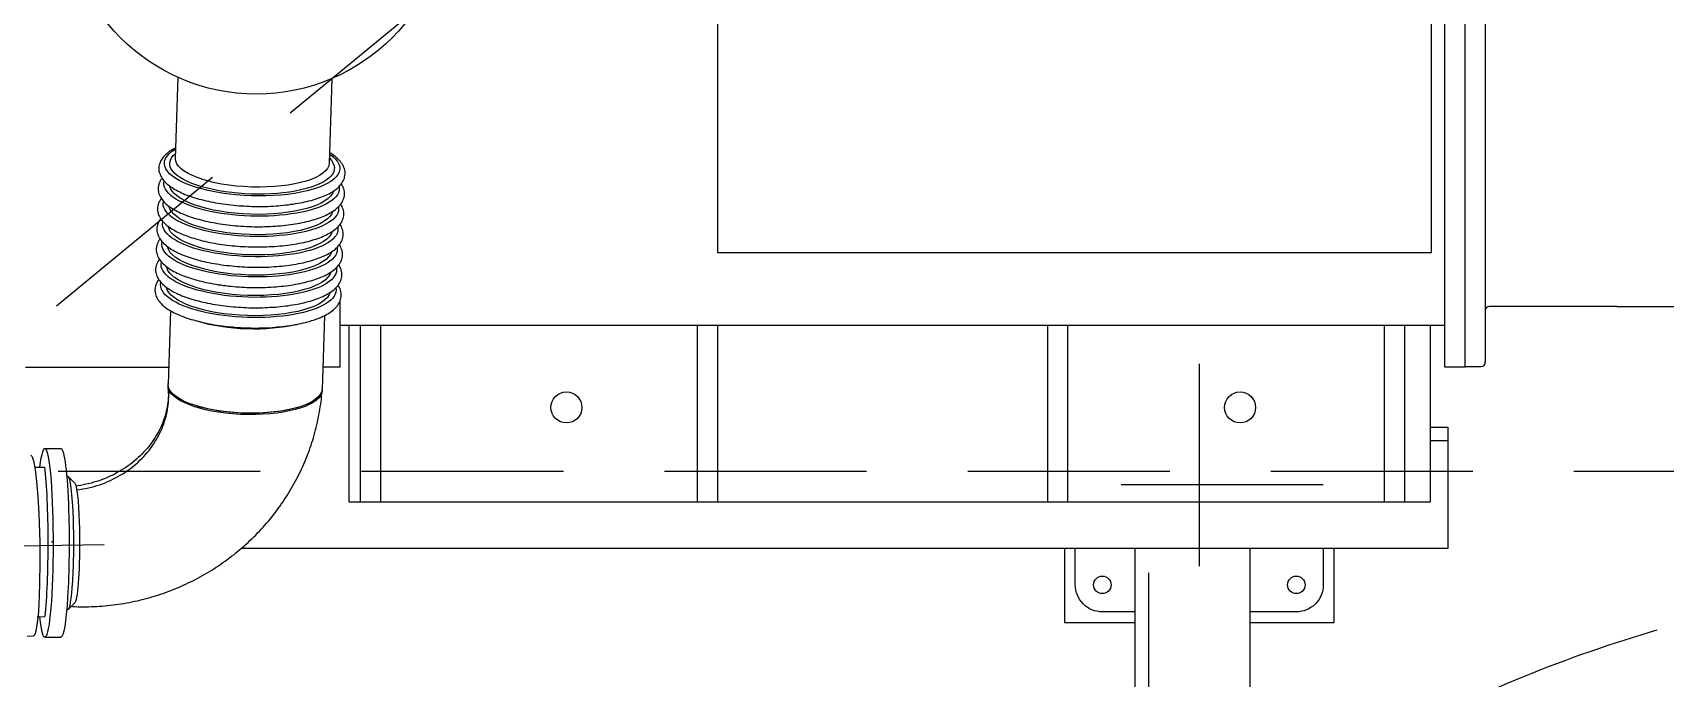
# Model space of a CAD drawing. Extents: x 33214 to 95067, y 8279 to 51908.
# Drawn here: x 43934 to 45145, y 23864 to 24343 of the extents above; entities that cross this region are included whole.
import ezdxf

# ---------------------------------------------------------------- set-up
doc = ezdxf.new("R2010")
doc.units = 0
doc.header["$LTSCALE"] = 300
doc.header["$MEASUREMENT"] = 0
for name, pattern in [('DASHDOT', [1, 0.5, -0.25, 0, -0.25]), ('DASHED', [0.75, 0.5, -0.25]), ('PHANTOM', [2.1, 1.25, -0.2, 0.125, -0.2, 0.125, -0.2]), ('SNT-025', [0.74, 0.4, -0.17, 0, -0.17])]:
    doc.linetypes.add(name, pattern=pattern)
doc.layers.get('0').update_dxf_attribs({"linetype": 'CONTINUOUS'})
for name, color, linetype in [('GENERATORSETT', 1, 'CONTINUOUS'), ('S0CO2', 2, 'CONTINUOUS'), ('S0CO3', 3, 'CONTINUOUS'), ('S0PH1', 1, 'PHANTOM'), ('Tanks', 9, 'CONTINUOUS')]:
    doc.layers.add(name, color=color, linetype=linetype)

# ---------------------------------------------------------------- blocks, each defined once
blk = doc.blocks.new('below 1-deck')
at = {"linetype": 'DASHED'}
for p, q in [((13000, 3525), (11000, 1875)), ((14000, 1875), (9000, 1875))]:
    blk.add_line(p, q, dxfattribs=at)
blk = doc.blocks.new('GENERATOR-BORDE')
at = {"layer": 'GENERATORSETT'}
for p, q in [((-272, -345), (-272, 345)), ((-257, -345), (-257, 345)), ((-812, 0), (-812, -260)), ((-282, -260), (-282, 0)), ((-242, 0), (-242, -310)), ((-1212.4, -130.1), (-1214.3, -190.2)), ((-1098, -131.4), (-1100, -193.8)), ((-812, -260), (-282, -260)), ((-1092, -345), (-1092, -296)), ((-144.5, -300), (-239, -300)), ((-144.5, -300), (-79, -300)), ((-1217.9, -303.2), (-1219.6, -357.9)), ((-1103.6, -306.9), (-1105.4, -361.6)), ((-1092, -314), (-272, -314)), ((-1085.3, -445), (-1085.3, -314)), ((-1077, -314), (-1077, -445)), ((-1062, -314), (-1062, -445)), ((-827, -314), (-827, -445)), ((-812, -314), (-812, -445)), ((-567, -314), (-567, -445)), ((-552, -314), (-552, -445)), ((-317, -314), (-317, -445)), ((-302, -314), (-302, -445)), ((-282.7, -445), (-282.7, -314)), ((-242, -310), (-242, -341.5)), ((-1325.6, -345.1), (-1219.2, -345.1)), ((-1092, -345), (-1104.8, -345)), ((-257, -345), (-272, -345)), ((-257, -344.5), (-245, -344.5)), ((-1219.7, -358.9), (-1219.6, -357.9)), ((-1105.3, -362.5), (-1105.3, -361.6)), ((-1311.1, -405.5), (-1299.2, -405.5)), ((-1318.3, -419.3), (-1311.3, -419.3)), ((-1294.2, -426), (-1294.9, -426)), ((-1288.9, -431.2), (-1293.8, -426.2)), ((-1085.3, -445), (-282.7, -445)), ((-1568, -481.2), (-1267.1, -476.6)), ((-1311.1, -518), (-1311.2, -518)), ((-1288.9, -519.8), (-1293.8, -524.8)), ((-1316.7, -530.3), (-1311.1, -530.1)), ((-1294.2, -525), (-1294.9, -525)), ((-1324.2, -544.6), (-1319.8, -544.5)), ((-1311.1, -545.5), (-1299.2, -545.5))]:
    blk.add_line(p, q, dxfattribs=at)
for points in [[(-1214, -182.4), (-1215, -183), (-1216, -183.5), (-1217, -184.1), (-1217.9, -184.7), (-1218.8, -185.3), (-1219.6, -185.9), (-1220.4, -186.5), (-1221.2, -187.2), (-1221.9, -187.9), (-1222.6, -188.6), (-1223.2, -189.3), (-1223.8, -190), (-1224.3, -190.8), (-1224.8, -191.6), (-1225.2, -192.4), (-1225.6, -193.2), (-1225.9, -194.1), (-1226.2, -195), (-1226.4, -195.9), (-1226.5, -196.8), (-1226.5, -197.7), (-1226.5, -198.7), (-1226.4, -199.6), (-1226.2, -200.5)], [(-1226.2, -200.5), (-1225.9, -201.5), (-1225.5, -202.4), (-1225.1, -203.3), (-1224.6, -204.2), (-1224.1, -205.1), (-1223.5, -206), (-1222.8, -206.8), (-1222.1, -207.6), (-1221.3, -208.3), (-1220.5, -209.1), (-1219.6, -209.8), (-1218.7, -210.6), (-1217.7, -211.3), (-1216.7, -211.9), (-1215.7, -212.6), (-1214.6, -213.3), (-1213.4, -213.9), (-1212.2, -214.5), (-1211, -215.1), (-1209.7, -215.7), (-1208.4, -216.3), (-1207.1, -216.9), (-1205.7, -217.4), (-1204.2, -218), (-1202.8, -218.5), (-1201.2, -219), (-1199.7, -219.5), (-1198.1, -219.9), (-1196.5, -220.4), (-1194.8, -220.8), (-1193.2, -221.2), (-1191.5, -221.7), (-1189.7, -222), (-1188, -222.4), (-1186.2, -222.8), (-1184.4, -223.1), (-1182.5, -223.4), (-1180.7, -223.7), (-1178.8, -224), (-1176.9, -224.3), (-1175, -224.5), (-1173.1, -224.7), (-1171.1, -224.9), (-1169.2, -225.1), (-1167.2, -225.3), (-1165.3, -225.4), (-1163.3, -225.5), (-1161.3, -225.6), (-1159.3, -225.7), (-1157.4, -225.8), (-1155.4, -225.8), (-1153.4, -225.9), (-1151.4, -225.9), (-1149.5, -225.8), (-1147.5, -225.8), (-1145.5, -225.8), (-1143.6, -225.7), (-1141.6, -225.6), (-1139.7, -225.5), (-1137.8, -225.3), (-1135.9, -225.2), (-1134.1, -225), (-1132.2, -224.8), (-1130.4, -224.6), (-1128.6, -224.3), (-1126.8, -224.1), (-1125, -223.8), (-1123.3, -223.5), (-1121.6, -223.2), (-1119.9, -222.9), (-1118.3, -222.5), (-1116.6, -222.2), (-1115.1, -221.8), (-1113.5, -221.4), (-1112, -220.9), (-1110.5, -220.5), (-1109.1, -220.1), (-1107.7, -219.6), (-1106.3, -219.1), (-1105, -218.6), (-1103.8, -218.1), (-1102.5, -217.5), (-1101.3, -216.9), (-1100.2, -216.4), (-1099.1, -215.8), (-1098, -215.2), (-1097, -214.5), (-1096, -213.9), (-1095.1, -213.2), (-1094.2, -212.5), (-1093.4, -211.8), (-1092.6, -211), (-1091.9, -210.2), (-1091.3, -209.4), (-1090.6, -208.6), (-1090.1, -207.7), (-1089.6, -206.9), (-1089.2, -205.9), (-1088.8, -205), (-1088.6, -204), (-1088.4, -203), (-1088.3, -202), (-1088.3, -201), (-1088.3, -200), (-1088.5, -199), (-1088.8, -198), (-1089.1, -197), (-1089.5, -196.1), (-1089.9, -195.2), (-1090.5, -194.3), (-1091.1, -193.5), (-1091.7, -192.6), (-1092.4, -191.8), (-1093.2, -191), (-1094, -190.3), (-1094.8, -189.5), (-1095.7, -188.8), (-1096.7, -188.1), (-1097.7, -187.4), (-1098.7, -186.7), (-1099.8, -186.1)], [(-1224.2, -205), (-1224.5, -205.3), (-1224.7, -205.7), (-1225, -206.1), (-1225.2, -206.5), (-1225.5, -206.9), (-1225.7, -207.4), (-1225.9, -207.8), (-1226.1, -208.2), (-1226.2, -208.6), (-1226.4, -209.1), (-1226.5, -209.5), (-1226.6, -210), (-1226.7, -210.4), (-1226.8, -210.9), (-1226.9, -211.3), (-1226.9, -211.8), (-1227, -212.3), (-1227, -212.7), (-1227, -213.2), (-1226.9, -213.7), (-1226.9, -214.1), (-1226.8, -214.6), (-1226.8, -215.1), (-1226.7, -215.5)], [(-1226.7, -215.5), (-1226.4, -216.5), (-1226, -217.4), (-1225.6, -218.4), (-1225.1, -219.3), (-1224.6, -220.1), (-1223.9, -221), (-1223.3, -221.8), (-1222.6, -222.6), (-1221.8, -223.4), (-1221, -224.1), (-1220.1, -224.9), (-1219.2, -225.6), (-1218.2, -226.3), (-1217.2, -227), (-1216.1, -227.7), (-1215, -228.3), (-1213.9, -229), (-1212.7, -229.6), (-1211.4, -230.2), (-1210.2, -230.8), (-1208.8, -231.4), (-1207.5, -231.9), (-1206.1, -232.5), (-1204.6, -233), (-1203.2, -233.5), (-1201.6, -234), (-1200.1, -234.5), (-1198.5, -235), (-1196.9, -235.4), (-1195.2, -235.9), (-1193.6, -236.3), (-1191.8, -236.7), (-1190.1, -237.1), (-1188.3, -237.5), (-1186.5, -237.8), (-1184.7, -238.1), (-1182.9, -238.5), (-1181, -238.8), (-1179.2, -239), (-1177.3, -239.3), (-1175.3, -239.5), (-1173.4, -239.8), (-1171.5, -240), (-1169.5, -240.2), (-1167.6, -240.3), (-1165.6, -240.5), (-1163.6, -240.6), (-1161.6, -240.7), (-1159.7, -240.8), (-1157.7, -240.8), (-1155.7, -240.9), (-1153.7, -240.9), (-1151.7, -240.9), (-1149.7, -240.9), (-1147.8, -240.8), (-1145.8, -240.8), (-1143.9, -240.7), (-1141.9, -240.6), (-1140, -240.5), (-1138.1, -240.3), (-1136.2, -240.2), (-1134.3, -240), (-1132.5, -239.8), (-1130.6, -239.6), (-1128.8, -239.3), (-1127.1, -239.1), (-1125.3, -238.8), (-1123.6, -238.5), (-1121.9, -238.2), (-1120.2, -237.9), (-1118.5, -237.5), (-1116.9, -237.1), (-1115.3, -236.8), (-1113.8, -236.3), (-1112.3, -235.9), (-1110.8, -235.5), (-1109.4, -235), (-1108, -234.5), (-1106.6, -234.1), (-1105.3, -233.5), (-1104.1, -233), (-1102.8, -232.5), (-1101.6, -231.9), (-1100.5, -231.3), (-1099.4, -230.7), (-1098.3, -230.1), (-1097.3, -229.5), (-1096.4, -228.8), (-1095.5, -228.1), (-1094.6, -227.4), (-1093.8, -226.7), (-1093, -225.9), (-1092.3, -225.1), (-1091.6, -224.3), (-1091, -223.5), (-1090.5, -222.6), (-1090, -221.7), (-1089.6, -220.8), (-1089.3, -219.8), (-1089, -218.9), (-1088.8, -217.9), (-1088.7, -216.9), (-1088.8, -215.8), (-1088.8, -214.8), (-1089, -213.8), (-1089.3, -212.9), (-1089.6, -211.9), (-1090, -211), (-1090.5, -210.1), (-1091.1, -209.2)], [(-1224.7, -220), (-1224.9, -220.4), (-1225.2, -220.8), (-1225.5, -221.2), (-1225.7, -221.6), (-1225.9, -222), (-1226.2, -222.4), (-1226.4, -222.8), (-1226.5, -223.2), (-1226.7, -223.7), (-1226.9, -224.1), (-1227, -224.6), (-1227.1, -225), (-1227.2, -225.5), (-1227.3, -225.9), (-1227.4, -226.4), (-1227.4, -226.8), (-1227.4, -227.3), (-1227.5, -227.8), (-1227.4, -228.2), (-1227.4, -228.7), (-1227.4, -229.2), (-1227.3, -229.6), (-1227.2, -230.1), (-1227.1, -230.5)], [(-1227.1, -230.5), (-1226.9, -231.5), (-1226.5, -232.5), (-1226.1, -233.4), (-1225.6, -234.3), (-1225, -235.2), (-1224.4, -236), (-1223.8, -236.8), (-1223, -237.6), (-1222.3, -238.4), (-1221.4, -239.2), (-1220.6, -239.9), (-1219.7, -240.6), (-1218.7, -241.3), (-1217.7, -242), (-1216.6, -242.7), (-1215.5, -243.3), (-1214.4, -244), (-1213.2, -244.6), (-1211.9, -245.2), (-1210.6, -245.8), (-1209.3, -246.4), (-1208, -247), (-1206.6, -247.5), (-1205.1, -248), (-1203.6, -248.6), (-1202.1, -249.1), (-1200.6, -249.5), (-1199, -250), (-1197.4, -250.5), (-1195.7, -250.9), (-1194, -251.3), (-1192.3, -251.7), (-1190.6, -252.1), (-1188.8, -252.5), (-1187, -252.8), (-1185.2, -253.2), (-1183.4, -253.5), (-1181.5, -253.8), (-1179.6, -254.1), (-1177.7, -254.3), (-1175.8, -254.6), (-1173.9, -254.8), (-1172, -255), (-1170, -255.2), (-1168, -255.3), (-1166.1, -255.5), (-1164.1, -255.6), (-1162.1, -255.7), (-1160.1, -255.8), (-1158.1, -255.9), (-1156.2, -255.9), (-1154.2, -255.9), (-1152.2, -255.9), (-1150.2, -255.9), (-1148.3, -255.9), (-1146.3, -255.8), (-1144.3, -255.7), (-1142.4, -255.6), (-1140.5, -255.5), (-1138.6, -255.4), (-1136.7, -255.2), (-1134.8, -255), (-1133, -254.8), (-1131.1, -254.6), (-1129.3, -254.4), (-1127.5, -254.1), (-1125.8, -253.8), (-1124, -253.5), (-1122.3, -253.2), (-1120.7, -252.9), (-1119, -252.5), (-1117.4, -252.2), (-1115.8, -251.8), (-1114.3, -251.4), (-1112.8, -251), (-1111.3, -250.5), (-1109.9, -250.1), (-1108.5, -249.6), (-1107.1, -249.1), (-1105.8, -248.6), (-1104.5, -248), (-1103.3, -247.5), (-1102.1, -246.9), (-1101, -246.3), (-1099.9, -245.7), (-1098.8, -245.1), (-1097.8, -244.5), (-1096.9, -243.8), (-1095.9, -243.1), (-1095.1, -242.4), (-1094.3, -241.7), (-1093.5, -241), (-1092.8, -240.2), (-1092.1, -239.4), (-1091.5, -238.5), (-1091, -237.7), (-1090.5, -236.8), (-1090.1, -235.8), (-1089.7, -234.9), (-1089.5, -233.9), (-1089.3, -232.9), (-1089.2, -231.9), (-1089.2, -230.9), (-1089.3, -229.9), (-1089.5, -228.9), (-1089.8, -227.9), (-1090.1, -226.9), (-1090.5, -226), (-1091, -225.1), (-1091.5, -224.2)], [(-1225.1, -235), (-1225.4, -235.4), (-1225.7, -235.8), (-1226, -236.2), (-1226.2, -236.6), (-1226.4, -237), (-1226.6, -237.4), (-1226.8, -237.8), (-1227, -238.3), (-1227.2, -238.7), (-1227.3, -239.1), (-1227.5, -239.6), (-1227.6, -240), (-1227.7, -240.5), (-1227.8, -241), (-1227.9, -241.4), (-1227.9, -241.9), (-1227.9, -242.3), (-1227.9, -242.8), (-1227.9, -243.3), (-1227.9, -243.7), (-1227.9, -244.2), (-1227.8, -244.7), (-1227.7, -245.1), (-1227.6, -245.6)], [(-1227.6, -245.6), (-1227.3, -246.6), (-1227, -247.5), (-1226.6, -248.4), (-1226.1, -249.3), (-1225.5, -250.2), (-1224.9, -251.1), (-1224.2, -251.9), (-1223.5, -252.7), (-1222.7, -253.5), (-1221.9, -254.2), (-1221, -255), (-1220.1, -255.7), (-1219.2, -256.4), (-1218.1, -257.1), (-1217.1, -257.7), (-1216, -258.4), (-1214.8, -259), (-1213.6, -259.6), (-1212.4, -260.3), (-1211.1, -260.8), (-1209.8, -261.4), (-1208.4, -262), (-1207, -262.5), (-1205.6, -263.1), (-1204.1, -263.6), (-1202.6, -264.1), (-1201.1, -264.6), (-1199.5, -265.1), (-1197.8, -265.5), (-1196.2, -265.9), (-1194.5, -266.4), (-1192.8, -266.8), (-1191.1, -267.2), (-1189.3, -267.5), (-1187.5, -267.9), (-1185.7, -268.2), (-1183.8, -268.5), (-1182, -268.8), (-1180.1, -269.1), (-1178.2, -269.4), (-1176.3, -269.6), (-1174.4, -269.8), (-1172.4, -270), (-1170.5, -270.2), (-1168.5, -270.4), (-1166.6, -270.5), (-1164.6, -270.6), (-1162.6, -270.7), (-1160.6, -270.8), (-1158.6, -270.9), (-1156.6, -270.9), (-1154.7, -271), (-1152.7, -271), (-1150.7, -270.9), (-1148.7, -270.9), (-1146.8, -270.8), (-1144.8, -270.8), (-1142.9, -270.7), (-1141, -270.5), (-1139.1, -270.4), (-1137.2, -270.2), (-1135.3, -270.1), (-1133.4, -269.9), (-1131.6, -269.6), (-1129.8, -269.4), (-1128, -269.2), (-1126.2, -268.9), (-1124.5, -268.6), (-1122.8, -268.3), (-1121.1, -267.9), (-1119.5, -267.6), (-1117.9, -267.2), (-1116.3, -266.8), (-1114.8, -266.4), (-1113.3, -266), (-1111.8, -265.5), (-1110.3, -265.1), (-1109, -264.6), (-1107.6, -264.1), (-1106.3, -263.6), (-1105, -263.1), (-1103.8, -262.5), (-1102.6, -262), (-1101.5, -261.4), (-1100.4, -260.8), (-1099.3, -260.2), (-1098.3, -259.5), (-1097.3, -258.9), (-1096.4, -258.2), (-1095.5, -257.5), (-1094.7, -256.7), (-1094, -256), (-1093.2, -255.2), (-1092.6, -254.4), (-1092, -253.6), (-1091.4, -252.7), (-1091, -251.8), (-1090.5, -250.9), (-1090.2, -249.9), (-1090, -248.9), (-1089.8, -247.9), (-1089.7, -246.9), (-1089.7, -245.9), (-1089.8, -244.9), (-1090, -243.9), (-1090.2, -242.9), (-1090.6, -242), (-1091, -241), (-1091.5, -240.1), (-1092, -239.2)], [(-1225.6, -250), (-1225.9, -250.4), (-1226.2, -250.8), (-1226.4, -251.2), (-1226.7, -251.6), (-1226.9, -252), (-1227.1, -252.4), (-1227.3, -252.9), (-1227.5, -253.3), (-1227.7, -253.7), (-1227.8, -254.2), (-1228, -254.6), (-1228.1, -255.1), (-1228.2, -255.5), (-1228.3, -256), (-1228.3, -256.4), (-1228.4, -256.9), (-1228.4, -257.4), (-1228.4, -257.8), (-1228.4, -258.3), (-1228.4, -258.8), (-1228.3, -259.2), (-1228.3, -259.7), (-1228.2, -260.2), (-1228.1, -260.6)], [(-1228.1, -260.6), (-1227.8, -261.6), (-1227.5, -262.5), (-1227, -263.5), (-1226.5, -264.4), (-1226, -265.2), (-1225.4, -266.1), (-1224.7, -266.9), (-1224, -267.7), (-1223.2, -268.5), (-1222.4, -269.2), (-1221.5, -270), (-1220.6, -270.7), (-1219.6, -271.4), (-1218.6, -272.1), (-1217.6, -272.8), (-1216.5, -273.4), (-1215.3, -274.1), (-1214.1, -274.7), (-1212.9, -275.3), (-1211.6, -275.9), (-1210.3, -276.5), (-1208.9, -277), (-1207.5, -277.6), (-1206.1, -278.1), (-1204.6, -278.6), (-1203.1, -279.1), (-1201.5, -279.6), (-1199.9, -280.1), (-1198.3, -280.5), (-1196.7, -281), (-1195, -281.4), (-1193.3, -281.8), (-1191.5, -282.2), (-1189.8, -282.6), (-1188, -282.9), (-1186.2, -283.2), (-1184.3, -283.6), (-1182.5, -283.9), (-1180.6, -284.1), (-1178.7, -284.4), (-1176.8, -284.6), (-1174.9, -284.9), (-1172.9, -285.1), (-1171, -285.2), (-1169, -285.4), (-1167, -285.6), (-1165.1, -285.7), (-1163.1, -285.8), (-1161.1, -285.9), (-1159.1, -285.9), (-1157.1, -286), (-1155.1, -286), (-1153.2, -286), (-1151.2, -286), (-1149.2, -285.9), (-1147.3, -285.9), (-1145.3, -285.8), (-1143.4, -285.7), (-1141.4, -285.6), (-1139.5, -285.4), (-1137.6, -285.3), (-1135.8, -285.1), (-1133.9, -284.9), (-1132.1, -284.7), (-1130.3, -284.4), (-1128.5, -284.2), (-1126.7, -283.9), (-1125, -283.6), (-1123.3, -283.3), (-1121.6, -283), (-1120, -282.6), (-1118.4, -282.2), (-1116.8, -281.9), (-1115.2, -281.4), (-1113.7, -281), (-1112.3, -280.6), (-1110.8, -280.1), (-1109.4, -279.6), (-1108.1, -279.1), (-1106.8, -278.6), (-1105.5, -278.1), (-1104.3, -277.6), (-1103.1, -277), (-1101.9, -276.4), (-1100.8, -275.8), (-1099.8, -275.2), (-1098.8, -274.6), (-1097.8, -273.9), (-1096.9, -273.2), (-1096, -272.5), (-1095.2, -271.8), (-1094.4, -271), (-1093.7, -270.2), (-1093.1, -269.4), (-1092.5, -268.6), (-1091.9, -267.7), (-1091.4, -266.8), (-1091, -265.9), (-1090.7, -264.9), (-1090.4, -264), (-1090.3, -263), (-1090.2, -262), (-1090.2, -260.9), (-1090.3, -259.9), (-1090.5, -258.9), (-1090.7, -258), (-1091.1, -257), (-1091.5, -256.1), (-1091.9, -255.2), (-1092.5, -254.3)], [(-1226.1, -265.1), (-1226.4, -265.5), (-1226.6, -265.9), (-1226.9, -266.3), (-1227.1, -266.7), (-1227.4, -267.1), (-1227.6, -267.5), (-1227.8, -267.9), (-1228, -268.3), (-1228.1, -268.8), (-1228.3, -269.2), (-1228.4, -269.7), (-1228.6, -270.1), (-1228.7, -270.6), (-1228.7, -271), (-1228.8, -271.5), (-1228.9, -271.9), (-1228.9, -272.4), (-1228.9, -272.9), (-1228.9, -273.3), (-1228.9, -273.8), (-1228.8, -274.3), (-1228.7, -274.7), (-1228.7, -275.2), (-1228.6, -275.6)], [(-1228.6, -275.6), (-1228.3, -276.6), (-1227.9, -277.6), (-1227.5, -278.5), (-1227, -279.4), (-1226.5, -280.3), (-1225.9, -281.1), (-1225.2, -281.9), (-1224.5, -282.7), (-1223.7, -283.5), (-1222.9, -284.3), (-1222, -285), (-1221.1, -285.7), (-1220.1, -286.4), (-1219.1, -287.1), (-1218, -287.8), (-1216.9, -288.4), (-1215.8, -289.1), (-1214.6, -289.7), (-1213.4, -290.3), (-1212.1, -290.9), (-1210.8, -291.5), (-1209.4, -292.1), (-1208, -292.6), (-1206.6, -293.1), (-1205.1, -293.7), (-1203.6, -294.2), (-1202, -294.6), (-1200.4, -295.1), (-1198.8, -295.6), (-1197.2, -296), (-1195.5, -296.4), (-1193.8, -296.8), (-1192, -297.2), (-1190.3, -297.6), (-1188.5, -297.9), (-1186.6, -298.3), (-1184.8, -298.6), (-1182.9, -298.9), (-1181.1, -299.2), (-1179.2, -299.4), (-1177.3, -299.7), (-1175.3, -299.9), (-1173.4, -300.1), (-1171.4, -300.3), (-1169.5, -300.4), (-1167.5, -300.6), (-1165.5, -300.7), (-1163.5, -300.8), (-1161.6, -300.9), (-1159.6, -301), (-1157.6, -301), (-1155.6, -301), (-1153.6, -301), (-1151.7, -301), (-1149.7, -301), (-1147.7, -300.9), (-1145.8, -300.8), (-1143.8, -300.7), (-1141.9, -300.6), (-1140, -300.5), (-1138.1, -300.3), (-1136.2, -300.1), (-1134.4, -299.9), (-1132.6, -299.7), (-1130.7, -299.5), (-1129, -299.2), (-1127.2, -298.9), (-1125.5, -298.6), (-1123.8, -298.3), (-1122.1, -298), (-1120.4, -297.6), (-1118.8, -297.3), (-1117.3, -296.9), (-1115.7, -296.5), (-1114.2, -296.1), (-1112.7, -295.6), (-1111.3, -295.2), (-1109.9, -294.7), (-1108.6, -294.2), (-1107.2, -293.7), (-1106, -293.1), (-1104.7, -292.6), (-1103.6, -292), (-1102.4, -291.4), (-1101.3, -290.8), (-1100.3, -290.2), (-1099.3, -289.6), (-1098.3, -288.9), (-1097.4, -288.2), (-1096.5, -287.5), (-1095.7, -286.8), (-1094.9, -286.1), (-1094.2, -285.3), (-1093.5, -284.5), (-1092.9, -283.6), (-1092.4, -282.8), (-1091.9, -281.9), (-1091.5, -280.9), (-1091.2, -280), (-1090.9, -279), (-1090.7, -278), (-1090.7, -277), (-1090.7, -276), (-1090.8, -275), (-1090.9, -274), (-1091.2, -273), (-1091.5, -272), (-1091.9, -271.1), (-1092.4, -270.2), (-1093, -269.3)], [(-1226.6, -280.1), (-1226.9, -280.5), (-1227.1, -280.9), (-1227.4, -281.3), (-1227.6, -281.7), (-1227.9, -282.1), (-1228.1, -282.5), (-1228.3, -282.9), (-1228.5, -283.4), (-1228.6, -283.8), (-1228.8, -284.2), (-1228.9, -284.7), (-1229, -285.1), (-1229.1, -285.6), (-1229.2, -286), (-1229.3, -286.5), (-1229.3, -287), (-1229.4, -287.4), (-1229.4, -287.9), (-1229.4, -288.4), (-1229.3, -288.8), (-1229.3, -289.3), (-1229.2, -289.8), (-1229.1, -290.2), (-1229, -290.7)], [(-1229, -290.7), (-1228.8, -291.6), (-1228.4, -292.6), (-1228, -293.5), (-1227.5, -294.4), (-1226.9, -295.3), (-1226.3, -296.2), (-1225.7, -297), (-1224.9, -297.8), (-1224.2, -298.6), (-1223.4, -299.3), (-1222.5, -300), (-1221.6, -300.8), (-1220.6, -301.5), (-1219.6, -302.2), (-1218.5, -302.8), (-1217.4, -303.5), (-1216.3, -304.1), (-1215.1, -304.7), (-1213.8, -305.3), (-1212.6, -305.9), (-1211.2, -306.5), (-1209.9, -307.1), (-1208.5, -307.6), (-1207, -308.2), (-1205.6, -308.7), (-1204, -309.2), (-1202.5, -309.7), (-1200.9, -310.1), (-1199.3, -310.6), (-1197.6, -311), (-1195.9, -311.5), (-1194.2, -311.9), (-1192.5, -312.3), (-1190.7, -312.6), (-1188.9, -313), (-1187.1, -313.3), (-1185.3, -313.6), (-1183.4, -313.9), (-1181.5, -314.2), (-1179.6, -314.5), (-1177.7, -314.7), (-1175.8, -314.9), (-1173.9, -315.1), (-1171.9, -315.3), (-1170, -315.5), (-1168, -315.6), (-1166, -315.7), (-1164, -315.8), (-1162, -315.9), (-1160.1, -316), (-1158.1, -316), (-1156.1, -316.1), (-1154.1, -316.1), (-1152.1, -316), (-1150.2, -316), (-1148.2, -315.9), (-1146.3, -315.9), (-1144.3, -315.8), (-1142.4, -315.6), (-1140.5, -315.5), (-1138.6, -315.3), (-1136.7, -315.2), (-1134.9, -315), (-1133, -314.7), (-1131.2, -314.5), (-1129.4, -314.2), (-1127.7, -314), (-1125.9, -313.7), (-1124.2, -313.4), (-1122.6, -313), (-1120.9, -312.7), (-1119.3, -312.3), (-1117.7, -311.9), (-1116.2, -311.5), (-1114.7, -311.1), (-1113.2, -310.6), (-1111.8, -310.2), (-1110.4, -309.7), (-1109, -309.2), (-1107.7, -308.7), (-1106.4, -308.2), (-1105.2, -307.6), (-1104, -307.1), (-1102.9, -306.5), (-1101.8, -305.9), (-1100.7, -305.3), (-1099.7, -304.6), (-1098.8, -304), (-1097.9, -303.3), (-1097, -302.6), (-1096.2, -301.8), (-1095.4, -301.1), (-1094.7, -300.3), (-1094, -299.5), (-1093.4, -298.7), (-1092.9, -297.8), (-1092.4, -296.9), (-1092, -296), (-1091.6, -295), (-1091.4, -294), (-1091.2, -293), (-1091.1, -292), (-1091.1, -291), (-1091.2, -290), (-1091.4, -289), (-1091.7, -288), (-1092, -287.1), (-1092.4, -286.1), (-1092.9, -285.2), (-1093.4, -284.3)], [(-1290.6, -522.6), (-1288.6, -522.7), (-1286.6, -522.8), (-1284.6, -522.8), (-1282.6, -522.8), (-1280.6, -522.8), (-1278.6, -522.8), (-1276.6, -522.7), (-1274.6, -522.7), (-1272.5, -522.6), (-1270.5, -522.4), (-1268.5, -522.3), (-1266.5, -522.1), (-1264.5, -521.9), (-1262.5, -521.7), (-1260.5, -521.5), (-1258.5, -521.2), (-1256.5, -521), (-1254.5, -520.7), (-1252.5, -520.3), (-1250.5, -520), (-1248.6, -519.6), (-1246.6, -519.2), (-1244.6, -518.8), (-1242.7, -518.4), (-1240.7, -517.9), (-1238.8, -517.5), (-1236.8, -517), (-1234.9, -516.4), (-1233, -515.9), (-1231, -515.3), (-1229.1, -514.8), (-1227.2, -514.2), (-1225.3, -513.5), (-1223.4, -512.9), (-1221.5, -512.2), (-1219.6, -511.5), (-1217.7, -510.8), (-1215.9, -510.1), (-1214, -509.3), (-1212.1, -508.5), (-1210.3, -507.7), (-1208.5, -506.9), (-1206.6, -506.1), (-1204.8, -505.2), (-1203, -504.4), (-1201.2, -503.5), (-1199.4, -502.6), (-1197.6, -501.6), (-1195.9, -500.7), (-1194.1, -499.7), (-1192.4, -498.7), (-1190.7, -497.7), (-1188.9, -496.7), (-1187.2, -495.6), (-1185.6, -494.6), (-1183.9, -493.5), (-1182.2, -492.4), (-1180.6, -491.3), (-1178.9, -490.1), (-1177.3, -489), (-1175.7, -487.8), (-1174.1, -486.6), (-1172.5, -485.4), (-1170.9, -484.2), (-1169.4, -482.9), (-1167.8, -481.7), (-1166.3, -480.4), (-1164.8, -479.1), (-1163.3, -477.8), (-1161.8, -476.4), (-1160.3, -475.1), (-1158.9, -473.7), (-1157.4, -472.4), (-1156, -471), (-1154.6, -469.6), (-1153.2, -468.1), (-1151.8, -466.7), (-1150.5, -465.3), (-1149.1, -463.8), (-1147.8, -462.3), (-1146.5, -460.8), (-1145.2, -459.3), (-1144, -457.8), (-1142.7, -456.3), (-1141.5, -454.7), (-1140.3, -453.2), (-1139.1, -451.6), (-1137.9, -450), (-1136.8, -448.4), (-1135.6, -446.8), (-1134.5, -445.2), (-1133.4, -443.5), (-1132.3, -441.9), (-1131.2, -440.2), (-1130.2, -438.5), (-1129.2, -436.8), (-1128.2, -435.1), (-1127.2, -433.4), (-1126.2, -431.7), (-1125.3, -430), (-1124.3, -428.2), (-1123.4, -426.5), (-1122.5, -424.7), (-1121.7, -422.9), (-1120.8, -421.2), (-1120, -419.4), (-1119.2, -417.6), (-1118.4, -415.8), (-1117.6, -414), (-1116.9, -412.2), (-1116.2, -410.3), (-1115.5, -408.5), (-1114.8, -406.7), (-1114.2, -404.8), (-1113.5, -403), (-1112.9, -401.1), (-1112.3, -399.2), (-1111.8, -397.4), (-1111.2, -395.5), (-1110.7, -393.6), (-1110.2, -391.7), (-1109.7, -389.8), (-1109.3, -387.9), (-1108.8, -386), (-1108.4, -384.1), (-1108, -382.1), (-1107.7, -380.2), (-1107.3, -378.3), (-1107, -376.4), (-1106.7, -374.4), (-1106.4, -372.5), (-1106.1, -370.6), (-1105.9, -368.6), (-1105.7, -366.7), (-1105.5, -364.7), (-1105.4, -362.8)], [(-1219.6, -359.7), (-1219.5, -361.3), (-1219.4, -362.9), (-1219.4, -364.5), (-1219.4, -366.2), (-1219.5, -367.8), (-1219.6, -369.5), (-1219.8, -371.1), (-1220, -372.8), (-1220.3, -374.5), (-1220.6, -376.2), (-1221, -377.8), (-1221.4, -379.5), (-1221.9, -381.2), (-1222.4, -382.8), (-1223, -384.5), (-1223.6, -386.2), (-1224.3, -387.8), (-1225, -389.5), (-1225.8, -391.1), (-1226.6, -392.7), (-1227.5, -394.3), (-1228.5, -395.9), (-1229.4, -397.5), (-1230.5, -399.1), (-1231.5, -400.6), (-1232.6, -402.1), (-1233.8, -403.6), (-1235, -405.1), (-1236.3, -406.6), (-1237.6, -408), (-1238.9, -409.4), (-1240.3, -410.8), (-1241.8, -412.1), (-1243.2, -413.4), (-1244.7, -414.7), (-1246.2, -416), (-1247.8, -417.2), (-1249.4, -418.3), (-1251.1, -419.5), (-1252.7, -420.6), (-1254.4, -421.6), (-1256.2, -422.6), (-1257.9, -423.6), (-1259.7, -424.6), (-1261.5, -425.5), (-1263.4, -426.3), (-1265.2, -427.1), (-1267.1, -427.9), (-1269, -428.6), (-1270.9, -429.3), (-1272.8, -429.9), (-1274.7, -430.5), (-1276.7, -431.1), (-1278.7, -431.6), (-1280.6, -432), (-1282.6, -432.4), (-1284.6, -432.8), (-1286.6, -433.1), (-1288, -433.3)], [(-1287.4, -436.1), (-1287.3, -436.1), (-1285.1, -435.8), (-1282.9, -435.4), (-1280.8, -435), (-1278.7, -434.6), (-1276.6, -434.1), (-1274.5, -433.5), (-1272.5, -432.9), (-1270.4, -432.3), (-1268.4, -431.6), (-1266.4, -430.8), (-1264.5, -430), (-1262.5, -429.2), (-1260.6, -428.3), (-1258.7, -427.3), (-1256.9, -426.3), (-1255.1, -425.3), (-1253.3, -424.2), (-1251.6, -423.1), (-1249.9, -422), (-1248.2, -420.8), (-1246.6, -419.5), (-1245, -418.3), (-1243.5, -417), (-1241.9, -415.6), (-1240.5, -414.2), (-1239.1, -412.8), (-1237.7, -411.4), (-1236.4, -409.9), (-1235.1, -408.4), (-1233.8, -406.9), (-1232.6, -405.4), (-1231.5, -403.8), (-1230.4, -402.2), (-1229.4, -400.6), (-1228.4, -399), (-1227.4, -397.3), (-1226.5, -395.6), (-1225.7, -394), (-1224.9, -392.2), (-1224.1, -390.5), (-1223.5, -388.8), (-1222.8, -387.1), (-1222.2, -385.3), (-1221.7, -383.6), (-1221.2, -381.8), (-1220.8, -380), (-1220.4, -378.3), (-1220.1, -376.5), (-1219.8, -374.7), (-1219.6, -373), (-1219.4, -371.2), (-1219.3, -369.4), (-1219.2, -367.7), (-1219.2, -365.9), (-1219.3, -364.1), (-1219.3, -362.4), (-1219.5, -360.7)], [(-1321.5, -410.4), (-1320.8, -411), (-1320.2, -412.4), (-1319.6, -414.5), (-1318.4, -420.9), (-1317.3, -429.8), (-1316.4, -441), (-1315.6, -453.7), (-1315.3, -460.6), (-1314.9, -474.8), (-1314.8, -489.1)], [(-1314.8, -489.1), (-1315, -506.2), (-1315.6, -521.2), (-1316.2, -529.5), (-1317, -536.2), (-1317.8, -541), (-1318.3, -542.7), (-1318.8, -543.8), (-1319.3, -544.4), (-1319.8, -544.5)]]:
    blk.add_lwpolyline(points, dxfattribs=at)
for centre, radius in [((-1154.2, 0), 142.5), ((-924, -375), 11.5), ((-424, -375), 11.5)]:
    blk.add_circle(centre, radius, dxfattribs=at)
for centre, start, end in [((-239, -303), 90, 180), ((-245, -341.5), 270, 0)]:
    blk.add_arc(centre, 3, start, end, dxfattribs=at)
at = {"layer": 'GENERATORSETT', "extrusion": (0, 0, -1)}
for centre, major_axis, ratio, start_param, end_param in [((-1157.3, -195.8), (-65.1, 2.1), 0.341199, 2.640766, 6.784012), ((-1157.3, -195.8), (-61.1, 1.9), 0.341199, 2.777827, 6.646951), ((-1157.1, -192), (-57.1, 1.8), 0.341199, 3.141593, 6.283185), ((-1157.7, -210.8), (-65.1, 2.1), 0.341199, 3.062833, 6.361945), ((-1157.7, -210.8), (-61.1, 1.9), 0.341199, 3.221592, 6.203186), ((-1158.2, -225.9), (-65.1, 2.1), 0.341199, 3.062833, 6.361945), ((-1158.2, -225.9), (-61.1, 1.9), 0.341199, 3.221592, 6.203186), ((-1158.7, -240.9), (-65.1, 2.1), 0.341199, 3.062833, 6.361945), ((-1158.7, -240.9), (-61.1, 1.9), 0.341199, 3.221592, 6.203186), ((-1159.2, -255.9), (-65.1, 2.1), 0.341199, 3.062833, 6.361945), ((-1159.2, -255.9), (-61.1, 1.9), 0.341199, 3.221592, 6.203186), ((-1159.7, -271), (-65.1, 2.1), 0.341199, 3.062833, 6.361945), ((-1159.7, -271), (-61.1, 1.9), 0.341199, 3.221592, 6.203186), ((-1160.1, -286), (-65.1, 2.1), 0.341199, 3.062833, 6.361945), ((-1160.1, -286), (-61.1, 1.9), 0.341199, 3.221592, 6.203186), ((-1160.5, -297.3), (57.1, -1.8), 0.341199, 0.87431, 2.267283), ((-1162.5, -359.7), (-57.1, 1.8), 0.341199, 3.141593, 6.283185), ((-1162.5, -359.7), (-57.2, 1.8), 0.341199, 6.190332, 6.32388), ((-1162.5, -360.7), (-57.2, 1.8), 0.341199, 6.190332, 6.283185), ((-1162.5, -359.7), (-57.2, 1.8), 0.341199, 3.100898, 6.190332), ((-1162.5, -360.7), (-57.2, 1.8), 0.341199, 3.141593, 6.190332), ((-1311.1, -475.5), (0, 70), 0.087156, 5.645412, 10.098673), ((-1299.2, -475.5), (0, 70), 0.087156, 0, 1.222244), ((-1315, -475.5), (0, 70), 0.087156, 0.637773, 2.465061), ((-1294.2, -475.5), (0, 49.5), 0.087156, 0, 1.222244), ((-1289.2, -475.5), (0, 44.5), 0.087156, 0.087601, 1.222244), ((-1299.2, -475.5), (0, -70), 0.087156, 4.363836, 6.283185), ((-1294.2, -475.5), (0, -49.5), 0.087156, 4.363836, 6.283185), ((-1289.2, -475.5), (0, -44.5), 0.087156, 4.363836, 5.934633), ((-1289.2, -475.5), (0, -44.5), 0.087156, 5.934633, 6.195585)]:
    blk.add_ellipse(centre, major_axis=major_axis, ratio=ratio, start_param=start_param, end_param=end_param, dxfattribs=at)
at = {"layer": 'GENERATORSETT'}
blk.add_point((-1305.7, -474.6), dxfattribs=at)
blk = doc.blocks.new('GENERATOR-CENTER')
at = {"layer": 'GENERATORSETT', "linetype": 'DASHDOT'}
blk.add_arc((207.5, 750), 1050, 90, 182.7294, dxfattribs=at)
blk = doc.blocks.new('motorfundament')
at = {"layer": 'S0CO3', "linetype": 'Continuous'}
for p, q in [((4668.5, 1908), (4681.3, 1908)), ((4681.3, 1908), (4681.3, 1818)), ((4681.3, 1818), (3785.9, 1818)), ((4449.4, 750), (4449.4, 1818)), ((4534.4, 1818), (4534.4, 750))]:
    blk.add_line(p, q, dxfattribs=at)
at = {"layer": 'S0CO3', "linetype": 'DASHED'}
for p, q in [((4668.5, 1898), (4681.3, 1898)), ((4459.4, 750), (4459.4, 1818))]:
    blk.add_line(p, q, dxfattribs=at)
at = {"layer": 'S0CO3', "linetype": 'Continuous'}
for points in [[(4396.9, 1818), (4396.9, 1763), (4449.4, 1763)], [(4534.4, 1763), (4596.9, 1763), (4596.9, 1818)]]:
    blk.add_lwpolyline(points, dxfattribs=at)
for points in [[(4449.4, 1771), (4424.9, 1771, -0.414214), (4404.9, 1791), (4404.9, 1818)], [(4588.9, 1818), (4588.9, 1791, -0.414214), (4568.9, 1771), (4534.4, 1771)]]:
    blk.add_lwpolyline(points, format="xyb", dxfattribs=at)
for centre in [(4424.9, 1791), (4568.9, 1791)]:
    blk.add_circle(centre, 6.5, dxfattribs=at)
at = {"layer": 'S0PH1', "linetype": 'DASHDOT'}
for p, q in [((4496.9, 1955), (4496.9, 1771)), ((4588.9, 1865.1), (4404.9, 1865.1))]:
    blk.add_line(p, q, dxfattribs=at)

msp = doc.modelspace()

# ---------------------------------------------------------------- block references
at = {"layer": 'GENERATORSETT', "linetype": 'SNT-025'}
for name, p in [('GENERATOR-BORDE', (45253.8, 24439.6)), ('GENERATOR-CENTER', (45227.7, 22142))]:
    msp.add_blockref(name, p, dxfattribs=at)
at = {"layer": 'S0CO2', "color": 6}
msp.add_blockref('motorfundament', (40302.6, 22142), dxfattribs=at)
at = {"layer": 'Tanks'}
msp.add_blockref('below 1-deck', (32802.6, 22142), dxfattribs=at)

doc.saveas('drawing.dxf')
